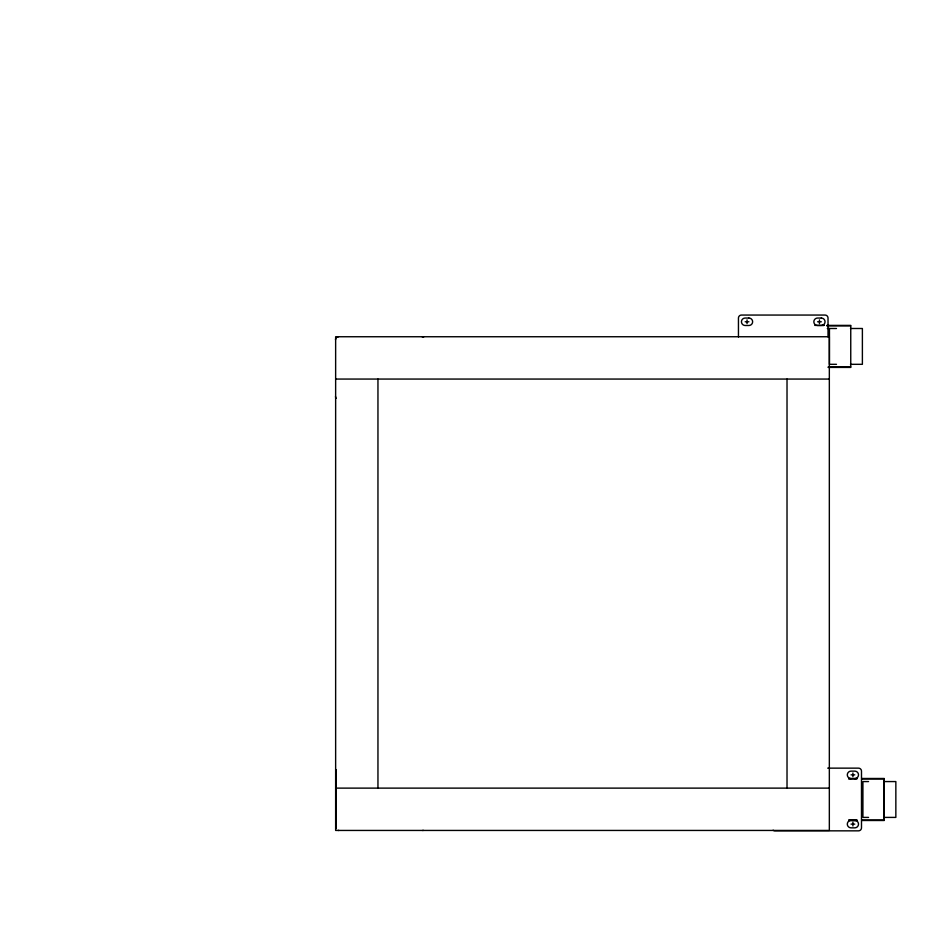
<?xml version="1.0" encoding="UTF-8"?>
<svg xmlns="http://www.w3.org/2000/svg" width="943" height="943" viewBox="0 0 943 943"><rect width="100%" height="100%" fill="white"/><g stroke="black" fill="none" stroke-linecap="round" stroke-linejoin="round"><path stroke-width="1.41" d="M745.17 321.775L748.907 321.775M817.581 321.775L821.306 321.775M814.787 325.394L823.993 325.394L822.084 325.394M826.811 325.394L850.751 325.394L850.751 367.416L828.213 367.416M826.799 325.877L850.692 325.877M827.329 328.494L836.488 328.494M850.468 328.494L862.385 328.494L862.385 364.316L850.468 364.316M836.488 364.316L829.451 364.316L829.451 328.494M828.202 366.933L850.692 366.933M335.637 379.062L829.333 379.062M827.706 768.144L858.507 768.144A2.982 2.982 0 0 1 861.489 771.126L861.489 827.848A2.982 2.982 0 0 1 858.507 830.842L774.91 830.842A2.982 2.982 0 0 1 773.095 830.217M851.046 774.851L854.782 774.851M848.7 778.482L856.928 778.482M861.69 778.482L884.228 778.482L884.228 820.493L861.69 820.493M848.7 778.953L856.928 778.953M861.678 778.953L884.157 778.953L884.157 820.021L861.678 820.021M868.55 781.57L862.916 781.57L862.916 817.404L868.55 817.404M883.933 781.57L895.85 781.57L895.85 817.404L883.933 817.404M335.637 788.124L829.333 788.124M848.747 820.021L857.14 820.021M848.7 820.493L856.928 820.493M851.046 824.123L854.782 824.123M848.995 820.351L856.044 820.469M852.908 772.989L852.908 776.726M852.908 822.249L852.908 825.985M828.025 336.946L828.025 318.039A2.982 2.982 0 0 0 825.042 315.056L741.446 315.056A2.982 2.982 0 0 0 738.452 318.039L738.452 336.946M819.443 319.901L819.443 323.638M787.016 379.062L787.016 788.124M747.045 319.901L747.045 323.638M377.954 379.062L377.954 788.124M854.782 778.588A3.737 3.737 0 0 0 858.507 774.851A3.737 3.737 0 0 0 854.782 771.126L851.046 771.126A3.737 3.737 0 0 0 847.309 774.851A3.737 3.737 0 0 0 851.046 778.588M422.11 336.757A2.982 2.982 0 0 1 423.596 337.158M335.519 339.751A2.982 2.982 0 0 1 336.144 337.924M337.016 337.158A2.982 2.982 0 0 1 338.513 336.757M336.144 398.288A2.982 2.982 0 0 1 335.519 396.473M338.95 830.465A2.982 2.982 0 0 1 338.172 830.359M336.191 828.626A2.982 2.982 0 0 1 335.956 827.482L335.956 770.749A2.982 2.982 0 0 1 336.191 769.606M423.313 830.359A2.982 2.982 0 0 1 422.547 830.465M748.907 318.039L745.17 318.039A3.737 3.737 0 0 0 741.446 321.775A3.737 3.737 0 0 0 745.17 325.5L748.907 325.5A3.737 3.737 0 0 0 752.632 321.775A3.737 3.737 0 0 0 748.907 318.039M821.306 318.039L817.581 318.039A3.737 3.737 0 0 0 813.844 321.775A3.737 3.737 0 0 0 817.581 325.5L821.306 325.5A3.737 3.737 0 0 0 825.042 321.775A3.737 3.737 0 0 0 821.306 318.039M829.333 336.745L335.637 336.745L335.637 830.441L829.333 830.441L829.333 336.745M854.782 820.386L851.046 820.386A3.737 3.737 0 0 0 847.309 824.123A3.737 3.737 0 0 0 851.046 827.848L854.782 827.848A3.737 3.737 0 0 0 858.507 824.123A3.737 3.737 0 0 0 854.782 820.386"/></g></svg>
